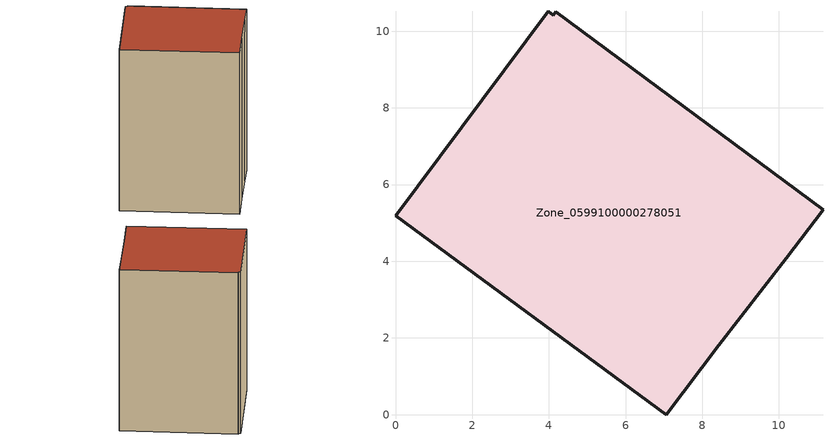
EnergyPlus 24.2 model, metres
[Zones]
Zone_0599100000278051
 floor ground (C_G): 3.98,10.52 4.12,10.42 4.18,10.51 11.15,5.34 10.19,4.08 8.43,1.81 7.07,0 0,5.19 z0
 wall outside (C_F): 0,5.19 7.07,0 8.43,1.81 10.19,4.08 11.15,5.34 4.18,10.51 4.12,10.42 3.98,10.52 0,5.19 z0:13.32
 roof outside (C_R): 4.12,10.42 3.98,10.52 0,5.19 7.07,0 8.43,1.81 10.19,4.08 11.15,5.34 4.18,10.51 z13.32
[BUILDING]
Pand.0599100000278051: North Axis=0; Terrain=City; Loads Convergence Tolerance Value=0.04; Temperature Convergence Tolerance Value=0.4; Solar Distribution=FullExterior; Maximum Number of Warmup Days=25; Minimum Number of Warmup Days=1
[Site:Location]
Rotterdam.The.Hague.AP_ZH_NLD Design_Conditions: Latitude=51.96; Longitude=4.45; Time Zone=1; Elevation=-4.5
[SITE:GROUNDTEMPERATURE:BUILDINGSURFACE]
18, 18, 18, 18, 18, 18, 18, 18, 18, 18, 18, 18
[MATERIAL] Thermal Absorptance=0.9; Solar Absorptance=0.7; Visible Absorptance=0.7
Name | Roughness | Thickness | Conductivity | Density | Specific Heat
G.TI.1946 | MediumSmooth | 0.15 | 1 | 540 | 1210
F.TI.1946 | Rough | 0.3 | 0.857143 | 1920 | 840
R.TI.1946 | MediumRough | 0.2 | 0.1 | 1500 | 1000
[CONSTRUCTION]
C_G: G.TI.1946
C_F: F.TI.1946
C_R: R.TI.1946
[ZONE]
Zone_0599100000278051: Type=1; Multiplier=1; Ceiling Height=Autocalculate; Volume=Autocalculate; Floor Area=autocalculate; Part of Total Floor Area=Yes
[ZONEINFILTRATION:DESIGNFLOWRATE]
Infil_Zone_0599100000278051: Zone or ZoneList or Space or SpaceList=Zone_0599100000278051; Schedule=AlwaysOn; Design Flow Rate Calculation Method=Flow/Area; Flow Rate per Floor Area=0.003; Constant Term Coefficient=1; Temperature Term Coefficient=0; Velocity Term Coefficient=0; Velocity Squared Term Coefficient=0
[HVACTEMPLATE:ZONE:IDEALLOADSAIRSYSTEM]
Zone_0599100000278051: Maximum Heating Supply Air Temperature=50; Minimum Cooling Supply Air Temperature=13; Maximum Heating Supply Air Humidity Ratio=0.0156; Minimum Cooling Supply Air Humidity Ratio=0.0077; Heating Limit=NoLimit; Cooling Limit=NoLimit; Dehumidification Control Type=ConstantSensibleHeatRatio; Cooling Sensible Heat Ratio=0.7; Dehumidification Setpoint=60; Humidification Control Type=None; Humidification Setpoint=30; Outdoor Air Method=None; Outdoor Air Flow Rate per Person=0.00944; Outdoor Air Flow Rate per Zone Floor Area=0; Outdoor Air Flow Rate per Zone=0; Demand Controlled Ventilation Type=None; Outdoor Air Economizer Type=NoEconomizer; Heat Recovery Type=None; Sensible Heat Recovery Effectiveness=0.7; Latent Heat Recovery Effectiveness=0.65
[ZONECONTROL:THERMOSTAT]
ThermostatControl_Zone_0599100000278051: Zone or ZoneList=Zone_0599100000278051; Control Type Schedule=DualSetpointControlType; Control 1=Thermostat_Zone_0599100000278051; Temperature Difference Between Cutout And Setpoint=0
[THERMOSTATSETPOINT:DUALSETPOINT]
Thermostat_Zone_0599100000278051: Heating Setpoint Temperature Schedule=HeatingSetpoint_Zone_0599100000278051; Cooling Setpoint Temperature Schedule=CoolingSetpoint_Zone_0599100000278051
[SCHEDULE:COMPACT]
HeatingSetpoint_Zone_0599100000278051: Through: 12/31, For: AllDays, Until: 24:00, 21
CoolingSetpoint_Zone_0599100000278051: Through: 12/31, For: AllDays, Until: 24:00, 24
DualSetpointControlType: Through: 12/31, For: AllDays, Until: 24:00, 4
AlwaysOn: Through: 12/31, For: AllDays, Until: 24:00, 1
